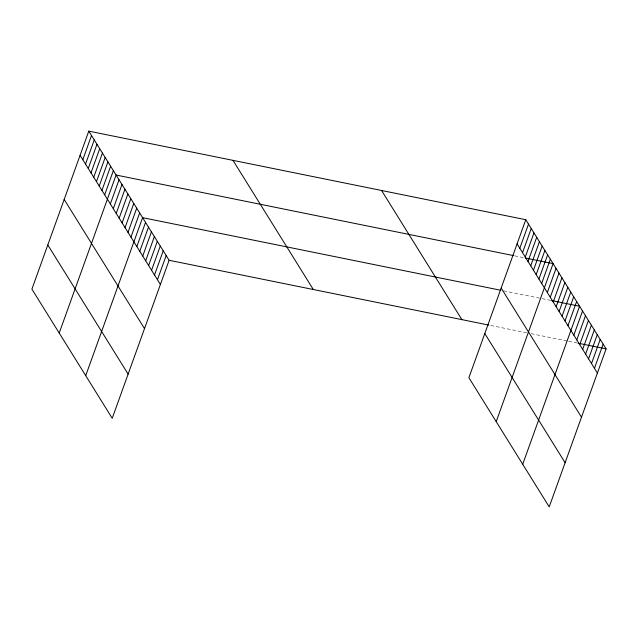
<?xml version="1.0" encoding="UTF-8"?>
<svg xmlns="http://www.w3.org/2000/svg" width="638" height="638" viewBox="0 0 638 638"><rect width="100%" height="100%" fill="white"/><g stroke="black" fill="none" stroke-linecap="round" stroke-linejoin="round"><path stroke-width="0.48" stroke-dasharray="3.19 2.39" d="M514.635 255.838L524.245 257.784M503.645 290.856L541.136 298.456M542.101 298.648L550.754 300.402M490.734 325.484L527.267 332.892M531.111 333.666L567.645 341.075M568.61 341.266L577.262 343.021"/><path stroke-width="0.96" d="M88.786 131.125L31.9 289.126L112.224 418.281L169.11 260.28L88.786 131.125L525.776 219.719L606.1 348.874L549.214 506.875L468.89 377.72L525.776 219.719M82.812 159.691L91.513 135.519M85.54 164.086L94.249 139.905M88.275 168.472L96.976 144.3M91.003 172.866L99.711 148.694M93.738 177.252L102.439 153.08M96.466 181.647L105.174 157.474M99.201 186.041L107.902 161.869M101.928 190.427L110.629 166.255M104.664 194.821L113.365 170.649M59.206 333.044L116.092 175.035L513.67 255.639M110.334 203.945L119.043 179.772M113.285 208.682L121.986 184.51M116.228 213.419L124.928 189.247M119.17 218.156L127.879 193.984M122.121 222.893L130.822 198.713M125.064 227.622L133.765 203.45M128.007 232.36L136.707 208.187M130.95 237.097L139.658 212.925M85.715 375.662L142.601 217.662L500.758 290.266M136.843 246.571L145.544 222.391M139.786 251.3L148.494 227.128M142.737 256.037L151.437 231.865M145.679 260.775L154.38 236.602M148.622 265.512L157.331 241.339M151.573 270.249L160.274 246.069M154.516 274.978L163.216 250.806M157.458 279.715L166.167 255.543M519.803 248.286L528.503 224.113M522.538 252.672L531.239 228.5M525.265 257.066L533.966 232.894M528.001 261.46L536.702 237.28M530.728 265.847L539.429 241.674M533.456 270.241L542.164 246.069M536.191 274.627L544.892 250.455M538.919 279.021L547.627 254.849M541.654 283.416L550.355 259.235M496.205 421.63L553.09 263.63L525.21 257.975M547.332 292.539L556.033 268.367M550.275 297.276L558.976 273.104M553.218 302.013L561.918 277.841M556.161 306.742L564.869 282.57M559.111 311.48L567.812 287.307M562.054 316.217L570.755 292.044M564.997 320.954L573.706 296.782M567.948 325.691L576.648 301.519M522.705 464.257L579.591 306.248L551.71 300.602M573.833 335.157L582.542 310.985M576.784 339.894L585.485 315.722M579.727 344.632L588.427 320.459M582.669 349.369L591.37 325.197M585.62 354.098L594.321 329.926M588.563 358.835L597.264 334.663M591.506 363.572L600.206 339.4M594.449 368.309L603.157 344.137M169.11 260.28L488.812 325.093M578.219 343.22L606.1 348.874M517.075 243.891L597.399 373.047M501.173 288.057L581.497 417.204M484.792 333.554L565.116 462.71M381.572 190.483L461.896 319.638M232.99 160.361L313.314 289.516M80.085 155.297L160.409 284.452M64.183 199.463L144.507 328.618M47.802 244.968L128.126 374.115"/></g></svg>
